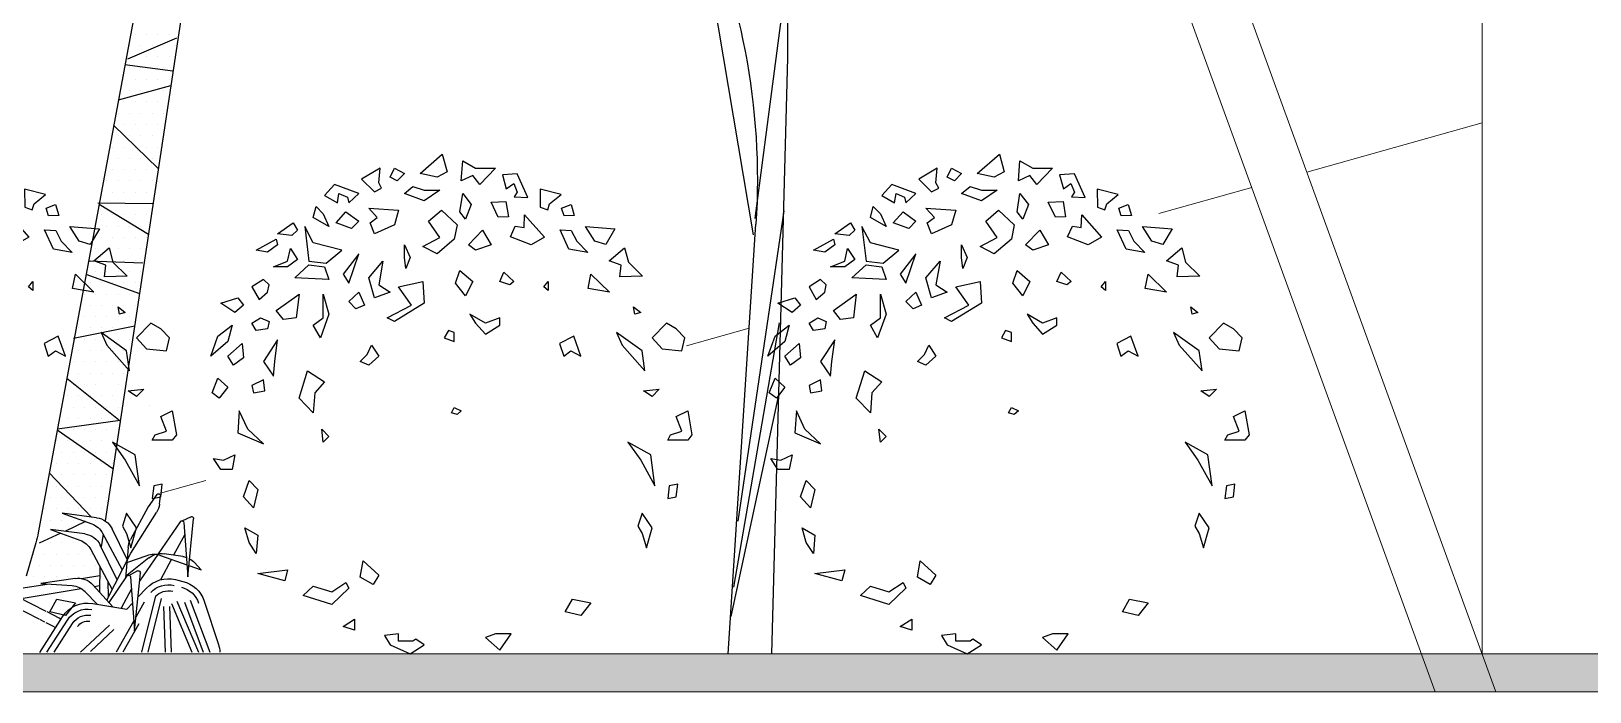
# Model space of a CAD drawing. Header units: millimetres. Extents: x 485872 to 486142, y -52344 to -52207.
# Drawn here: x 485999.978 to 486004.091, y -52339.377 to -52337.635 of the extents above; entities that cross this region are included whole.
import ezdxf

# ---------------------------------------------------------------- set-up
doc = ezdxf.new("R2010")
doc.units = ezdxf.units.MM
doc.header["$LTSCALE"] = 15
doc.styles.add('ATTR', font='romans.shx', dxfattribs={"width": 0.8, "height": 0.7})

# ---------------------------------------------------------------- blocks, each defined once
blk = doc.blocks.new('e48')
at = {"color": 47}
for p, q in [((26.2934, 8.146), (26.4594, 7.0464)), ((26.3756, 8.1514), (26.5848, 7.0241)), ((26.3254, 7.951), (26.4173, 7.9115)), ((26.4135, 7.9377), (26.4135, 7.9377)), ((26.3322, 7.8891), (26.4221, 7.9009)), ((26.4135, 7.8954), (26.4135, 7.8954)), ((26.4241, 7.8742), (26.4241, 7.8742)), ((26.4342, 7.8356), (26.3362, 7.8627)), ((26.4135, 7.853), (26.4135, 7.853)), ((26.4135, 7.8106), (26.4135, 7.8106)), ((26.4241, 7.8318), (26.4241, 7.8318)), ((26.4347, 7.8106), (26.4347, 7.8106)), ((26.4439, 7.7881), (26.36, 7.7071)), ((26.3605, 7.7894), (26.3605, 7.7894)), ((26.3817, 7.7894), (26.3817, 7.7894)), ((26.4029, 7.7894), (26.4029, 7.7894)), ((26.4241, 7.7894), (26.4241, 7.7894)), ((26.3711, 7.7682), (26.3711, 7.7682)), ((26.3923, 7.7682), (26.3923, 7.7682)), ((26.4135, 7.7682), (26.4135, 7.7682)), ((26.4347, 7.7682), (26.4347, 7.7682)), ((26.4705, 7.6401), (26.3781, 7.584)), ((26.3817, 7.5775), (26.3817, 7.5775)), ((26.4029, 7.5775), (26.4029, 7.5775)), ((26.4241, 7.5775), (26.4241, 7.5775)), ((26.4453, 7.5775), (26.4453, 7.5775)), ((26.4664, 7.5775), (26.4664, 7.5775)), ((26.3923, 7.5563), (26.3923, 7.5563)), ((26.4135, 7.5563), (26.4135, 7.5563)), ((26.4347, 7.5563), (26.4347, 7.5563)), ((26.4559, 7.5563), (26.4559, 7.5563)), ((26.477, 7.5563), (26.477, 7.5563)), ((26.3888, 7.5294), (26.4896, 7.5333)), ((26.3923, 7.5139), (26.3923, 7.5139)), ((26.4029, 7.5351), (26.4029, 7.5351)), ((26.4135, 7.5139), (26.4135, 7.5139)), ((26.4241, 7.5351), (26.4241, 7.5351)), ((26.4347, 7.5139), (26.4347, 7.5139)), ((26.4453, 7.5351), (26.4453, 7.5351)), ((26.4559, 7.5139), (26.4559, 7.5139)), ((26.4664, 7.5351), (26.4664, 7.5351)), ((26.477, 7.5139), (26.477, 7.5139)), ((26.4876, 7.5351), (26.4876, 7.5351)), ((26.4954, 7.5085), (26.3951, 7.4723)), ((26.4029, 7.4927), (26.4029, 7.4927)), ((26.4241, 7.4927), (26.4241, 7.4927)), ((26.4453, 7.4927), (26.4453, 7.4927)), ((26.4664, 7.4927), (26.4664, 7.4927)), ((26.4876, 7.4927), (26.4876, 7.4927)), ((26.4135, 7.4716), (26.4135, 7.4716)), ((26.4347, 7.4716), (26.4347, 7.4716)), ((26.4559, 7.4716), (26.4559, 7.4716)), ((26.477, 7.4716), (26.477, 7.4716)), ((26.4982, 7.4716), (26.4982, 7.4716)), ((26.4029, 7.4504), (26.4029, 7.4504)), ((26.4241, 7.4504), (26.4241, 7.4504)), ((26.4453, 7.4504), (26.4453, 7.4504)), ((26.4664, 7.4504), (26.4664, 7.4504)), ((26.4876, 7.4504), (26.4876, 7.4504)), ((26.549, 7.2173), (26.4446, 7.1444)), ((26.4453, 7.1537), (26.4453, 7.1537)), ((26.4453, 7.1537), (26.4453, 7.1537)), ((26.4664, 7.1537), (26.4664, 7.1537)), ((26.564, 7.1365), (26.4851, 7.0535)), ((26.4876, 7.1537), (26.4876, 7.1537)), ((26.5088, 7.1537), (26.5088, 7.1537)), ((26.53, 7.1537), (26.53, 7.1537)), ((26.5512, 7.1537), (26.5512, 7.1537)), ((26.4559, 7.1325), (26.4559, 7.1325)), ((26.4664, 7.1113), (26.4664, 7.1113)), ((26.477, 7.1325), (26.477, 7.1325)), ((26.4876, 7.1113), (26.4876, 7.1113)), ((26.4982, 7.1325), (26.4982, 7.1325)), ((26.5088, 7.1113), (26.5088, 7.1113)), ((26.5194, 7.1325), (26.5194, 7.1325)), ((26.53, 7.1113), (26.53, 7.1113)), ((26.5406, 7.1325), (26.5406, 7.1325)), ((26.5512, 7.1113), (26.5512, 7.1113)), ((26.5512, 7.1113), (26.5512, 7.1113)), ((26.5512, 7.1113), (26.5512, 7.1113)), ((26.5618, 7.1325), (26.5618, 7.1325)), ((26.5618, 7.1325), (26.5618, 7.1325)), ((26.5618, 7.1325), (26.5618, 7.1325)), ((26.4559, 7.0901), (26.4559, 7.0901)), ((26.477, 7.0901), (26.477, 7.0901)), ((26.4982, 7.0901), (26.4982, 7.0901)), ((26.5194, 7.0901), (26.5194, 7.0901)), ((26.5406, 7.0901), (26.5406, 7.0901)), ((26.5406, 7.0901), (26.5406, 7.0901)), ((26.5406, 7.0901), (26.5406, 7.0901)), ((26.5618, 7.0901), (26.5618, 7.0901)), ((26.5618, 7.0901), (26.5618, 7.0901)), ((26.5618, 7.0901), (26.5618, 7.0901)), ((26.4664, 7.0689), (26.4664, 7.0689)), ((26.477, 7.0477), (26.477, 7.0477)), ((26.4876, 7.0689), (26.4876, 7.0689)), ((26.4982, 7.0477), (26.4982, 7.0477)), ((26.5088, 7.0689), (26.5088, 7.0689)), ((26.5088, 7.0689), (26.5088, 7.0689)), ((26.5088, 7.0689), (26.5088, 7.0689)), ((26.5194, 7.0477), (26.5194, 7.0477)), ((26.53, 7.0689), (26.53, 7.0689)), ((26.53, 7.0689), (26.53, 7.0689)), ((26.53, 7.0689), (26.53, 7.0689)), ((26.5406, 7.0477), (26.5406, 7.0477)), ((26.5512, 7.0689), (26.5512, 7.0689)), ((26.5512, 7.0689), (26.5512, 7.0689)), ((26.5512, 7.0689), (26.5512, 7.0689)), ((26.5618, 7.0477), (26.5618, 7.0477)), ((26.5724, 7.0689), (26.5724, 7.0689)), ((26.5724, 7.0689), (26.5724, 7.0689)), ((26.5724, 7.0689), (26.5724, 7.0689)), ((26.4631, 7.0216), (26.4668, 6.9976)), ((26.4959, 7.0449), (26.5348, 7.0267)), ((26.5423, 7.0232), (26.5827, 7.0043)), ((26.5194, 7.0054), (26.5194, 7.0054)), ((26.5406, 7.0054), (26.5406, 7.0054)), ((26.5618, 7.0054), (26.5618, 7.0054)), ((26.583, 7.0054), (26.583, 7.0054)), ((26.583, 7.0054), (26.583, 7.0054)), ((26.5893, 7.0054), (26.6077, 6.9426)), ((26.469, 6.9607), (26.4698, 6.9128)), ((26.477, 6.963), (26.477, 6.963)), ((26.4876, 6.9842), (26.4876, 6.9842)), ((26.4982, 6.963), (26.4982, 6.963)), ((26.5088, 6.9842), (26.5088, 6.9842)), ((26.5194, 6.963), (26.5194, 6.963)), ((26.53, 6.9842), (26.53, 6.9842)), ((26.5406, 6.963), (26.5406, 6.963)), ((26.5512, 6.9842), (26.5512, 6.9842)), ((26.5618, 6.963), (26.5618, 6.963)), ((26.5724, 6.9842), (26.5724, 6.9842)), ((26.583, 6.963), (26.583, 6.963)), ((26.5936, 6.9842), (26.5936, 6.9842)), ((26.4664, 6.9418), (26.4664, 6.9418)), ((26.5039, 6.9384), (26.4693, 6.9441)), ((26.4876, 6.9418), (26.4876, 6.9418)), ((26.5088, 6.9418), (26.5088, 6.9418)), ((26.53, 6.9418), (26.53, 6.9418)), ((26.5512, 6.9418), (26.5512, 6.9418)), ((26.5724, 6.9418), (26.5724, 6.9418)), ((26.5936, 6.9418), (26.5936, 6.9418)), ((26.4559, 6.9206), (26.4559, 6.9206)), ((26.4793, 6.9233), (26.4696, 6.9249)), ((26.477, 6.9206), (26.477, 6.9206)), ((26.4982, 6.9206), (26.4982, 6.9206)), ((26.6169, 6.9009), (26.504, 6.9193)), ((26.5194, 6.9206), (26.5194, 6.9206)), ((26.5406, 6.9206), (26.5406, 6.9206)), ((26.5618, 6.9206), (26.5618, 6.9206)), ((26.6174, 6.9199), (26.5683, 6.9279)), ((26.624, 6.9045), (26.5705, 6.877)), ((26.583, 6.9206), (26.583, 6.9206)), ((26.5689, 6.8762), (26.5459, 6.8644)), ((26.6322, 6.8876), (26.5837, 6.8626)), ((26.5458, 6.8643), (26.542, 6.8623)), ((26.555, 6.8479), (26.5522, 6.8464)), ((26.5708, 6.856), (26.5555, 6.8481)), ((26.5826, 6.8621), (26.5733, 6.8573))]:
    blk.add_line(p, q, dxfattribs=at)
at = {"color": 49}
for p, q in [((26.3393, 7.9589), (26.3393, 7.9589)), ((26.3605, 7.9589), (26.3605, 7.9589)), ((26.3817, 7.9589), (26.3817, 7.9589)), ((26.4029, 7.9589), (26.4029, 7.9589)), ((26.3287, 7.9377), (26.3287, 7.9377)), ((26.3499, 7.9377), (26.3499, 7.9377)), ((26.3711, 7.9377), (26.3711, 7.9377)), ((26.3923, 7.9377), (26.3923, 7.9377)), ((26.3393, 7.9166), (26.3393, 7.9166)), ((26.3499, 7.8954), (26.3499, 7.8954)), ((26.3605, 7.9166), (26.3605, 7.9166)), ((26.3711, 7.8954), (26.3711, 7.8954)), ((26.3817, 7.9166), (26.3817, 7.9166)), ((26.3923, 7.8954), (26.3923, 7.8954)), ((26.4029, 7.9166), (26.4029, 7.9166)), ((26.3393, 7.8742), (26.3393, 7.8742)), ((26.3605, 7.8742), (26.3605, 7.8742)), ((26.3817, 7.8742), (26.3817, 7.8742)), ((26.4029, 7.8742), (26.4029, 7.8742)), ((26.3499, 7.853), (26.3499, 7.853)), ((26.3711, 7.853), (26.3711, 7.853)), ((26.3923, 7.853), (26.3923, 7.853)), ((26.3499, 7.8106), (26.3499, 7.8106)), ((26.3605, 7.8318), (26.3605, 7.8318)), ((26.3711, 7.8106), (26.3711, 7.8106)), ((26.3817, 7.8318), (26.3817, 7.8318)), ((26.3923, 7.8106), (26.3923, 7.8106)), ((26.4029, 7.8318), (26.4029, 7.8318)), ((26.3605, 7.747), (26.3605, 7.747)), ((26.3817, 7.747), (26.3817, 7.747)), ((26.4029, 7.747), (26.4029, 7.747)), ((26.4241, 7.747), (26.4241, 7.747)), ((26.4453, 7.747), (26.4453, 7.747)), ((26.3711, 7.7258), (26.3711, 7.7258)), ((26.3923, 7.7258), (26.3923, 7.7258)), ((26.4135, 7.7258), (26.4135, 7.7258)), ((26.4347, 7.7258), (26.4347, 7.7258)), ((26.3605, 7.7046), (26.3605, 7.7046)), ((26.3817, 7.7046), (26.3817, 7.7046)), ((26.4029, 7.7046), (26.4029, 7.7046)), ((26.4241, 7.7046), (26.4241, 7.7046)), ((26.4453, 7.7046), (26.4453, 7.7046)), ((26.3711, 7.6835), (26.3711, 7.6835)), ((26.3817, 7.6623), (26.3817, 7.6623)), ((26.3923, 7.6835), (26.3923, 7.6835)), ((26.4029, 7.6623), (26.4029, 7.6623)), ((26.4135, 7.6835), (26.4135, 7.6835)), ((26.4241, 7.6623), (26.4241, 7.6623)), ((26.4347, 7.6835), (26.4347, 7.6835)), ((26.4453, 7.6623), (26.4453, 7.6623)), ((26.4559, 7.6835), (26.4559, 7.6835)), ((26.3703, 7.6406), (26.4732, 7.6417)), ((26.3711, 7.6411), (26.3711, 7.6411)), ((26.3923, 7.6411), (26.3923, 7.6411)), ((26.4135, 7.6411), (26.4135, 7.6411)), ((26.4347, 7.6411), (26.4347, 7.6411)), ((26.4559, 7.6411), (26.4559, 7.6411)), ((26.3817, 7.6199), (26.3817, 7.6199)), ((26.4029, 7.6199), (26.4029, 7.6199)), ((26.4241, 7.6199), (26.4241, 7.6199)), ((26.4453, 7.6199), (26.4453, 7.6199)), ((26.4664, 7.6199), (26.4664, 7.6199)), ((26.3923, 7.5987), (26.3923, 7.5987)), ((26.4135, 7.5987), (26.4135, 7.5987)), ((26.4347, 7.5987), (26.4347, 7.5987)), ((26.4559, 7.5987), (26.4559, 7.5987)), ((26.477, 7.5987), (26.477, 7.5987)), ((26.4135, 7.4292), (26.4135, 7.4292)), ((26.4347, 7.4292), (26.4347, 7.4292)), ((26.4559, 7.4292), (26.4559, 7.4292)), ((26.477, 7.4292), (26.477, 7.4292)), ((26.4982, 7.4292), (26.4982, 7.4292)), ((26.4037, 7.4111), (26.5186, 7.3884)), ((26.4241, 7.408), (26.4241, 7.408)), ((26.4453, 7.408), (26.4453, 7.408)), ((26.4664, 7.408), (26.4664, 7.408)), ((26.4876, 7.408), (26.4876, 7.408)), ((26.5088, 7.408), (26.5088, 7.408)), ((26.4135, 7.3868), (26.4135, 7.3868)), ((26.4347, 7.3868), (26.4347, 7.3868)), ((26.4559, 7.3868), (26.4559, 7.3868)), ((26.477, 7.3868), (26.477, 7.3868)), ((26.4982, 7.3868), (26.4982, 7.3868)), ((26.4241, 7.3656), (26.4241, 7.3656)), ((26.4347, 7.3444), (26.4347, 7.3444)), ((26.4453, 7.3656), (26.4453, 7.3656)), ((26.4559, 7.3444), (26.4559, 7.3444)), ((26.4664, 7.3656), (26.4664, 7.3656)), ((26.477, 7.3444), (26.477, 7.3444)), ((26.4876, 7.3656), (26.4876, 7.3656)), ((26.4982, 7.3444), (26.4982, 7.3444)), ((26.5088, 7.3656), (26.5088, 7.3656)), ((26.5194, 7.3444), (26.5194, 7.3444)), ((26.4241, 7.3232), (26.4241, 7.3232)), ((26.5311, 7.3139), (26.4311, 7.2341)), ((26.4453, 7.3232), (26.4453, 7.3232)), ((26.4664, 7.3232), (26.4664, 7.3232)), ((26.4876, 7.3232), (26.4876, 7.3232)), ((26.5088, 7.3232), (26.5088, 7.3232)), ((26.4241, 7.2808), (26.4241, 7.2808)), ((26.4347, 7.302), (26.4347, 7.302)), ((26.4453, 7.2808), (26.4453, 7.2808)), ((26.4664, 7.2808), (26.4664, 7.2808)), ((26.477, 7.302), (26.477, 7.302)), ((26.4876, 7.2808), (26.4876, 7.2808)), ((26.4982, 7.302), (26.4982, 7.302)), ((26.5088, 7.2808), (26.5088, 7.2808)), ((26.5194, 7.302), (26.5194, 7.302)), ((26.53, 7.2808), (26.53, 7.2808)), ((26.4347, 7.2596), (26.4347, 7.2596)), ((26.4559, 7.2596), (26.4559, 7.2596)), ((26.477, 7.2596), (26.477, 7.2596)), ((26.4982, 7.2596), (26.4982, 7.2596)), ((26.5194, 7.2596), (26.5194, 7.2596)), ((26.5406, 7.2596), (26.5406, 7.2596)), ((26.431, 7.2345), (26.5488, 7.2181)), ((26.4453, 7.2385), (26.4453, 7.2385)), ((26.4664, 7.2385), (26.4664, 7.2385)), ((26.4876, 7.2385), (26.4876, 7.2385)), ((26.5088, 7.2385), (26.5088, 7.2385)), ((26.53, 7.2385), (26.53, 7.2385)), ((26.4347, 7.2173), (26.4347, 7.2173)), ((26.4347, 7.2173), (26.4347, 7.2173)), ((26.4453, 7.1961), (26.4453, 7.1961)), ((26.4453, 7.1961), (26.4453, 7.1961)), ((26.4559, 7.2173), (26.4559, 7.2173)), ((26.4559, 7.2173), (26.4559, 7.2173)), ((26.4664, 7.1961), (26.4664, 7.1961)), ((26.4664, 7.1961), (26.4664, 7.1961)), ((26.477, 7.2173), (26.477, 7.2173)), ((26.477, 7.2173), (26.477, 7.2173)), ((26.4876, 7.1961), (26.4876, 7.1961)), ((26.4876, 7.1961), (26.4876, 7.1961)), ((26.4982, 7.2173), (26.4982, 7.2173)), ((26.4982, 7.2173), (26.4982, 7.2173)), ((26.5088, 7.1961), (26.5088, 7.1961)), ((26.5088, 7.1961), (26.5088, 7.1961)), ((26.5194, 7.2173), (26.5194, 7.2173)), ((26.5194, 7.2173), (26.5194, 7.2173)), ((26.53, 7.1961), (26.53, 7.1961)), ((26.5406, 7.2173), (26.5406, 7.2173)), ((26.5406, 7.2173), (26.5406, 7.2173)), ((26.5512, 7.1961), (26.5512, 7.1961)), ((26.4559, 7.1749), (26.4559, 7.1749)), ((26.4559, 7.1749), (26.4559, 7.1749)), ((26.477, 7.1749), (26.477, 7.1749)), ((26.477, 7.1749), (26.477, 7.1749)), ((26.4982, 7.1749), (26.4982, 7.1749)), ((26.5194, 7.1749), (26.5194, 7.1749)), ((26.5406, 7.1749), (26.5406, 7.1749))]:
    blk.add_line(p, q, dxfattribs=at)
at = {"color": 253}
blk.add_line((26.3769, 7.2632), (26.3769, 7.2632), dxfattribs=at)
at = {"color": 99}
for p, q in [((26.3575, 7.0777), (26.3555, 7.0928)), ((26.3623, 7.0955), (26.3788, 7.0728)), ((26.3043, 6.9417), (26.2933, 7.0502)), ((26.3788, 7.0728), (26.4119, 7.0112)), ((26.4752, 7.0522), (26.5397, 7.0607)), ((26.5397, 7.0607), (26.4844, 7.0407)), ((26.3117, 7.043), (26.3043, 6.9417)), ((26.3101, 7.0206), (26.3308, 6.9821)), ((26.3186, 7.0448), (26.3598, 6.9846)), ((26.4182, 6.9737), (26.4462, 7.0313)), ((26.464, 7.0231), (26.4272, 6.9546)), ((26.4974, 7.0218), (26.5618, 7.0302)), ((26.5618, 7.0302), (26.5065, 7.0102)), ((26.4162, 6.9966), (26.4212, 6.9391)), ((26.4368, 6.9358), (26.4684, 7.0008)), ((26.4861, 6.9926), (26.446, 6.9179)), ((26.4982, 7.0054), (26.4982, 7.0054)), ((26.2792, 6.9548), (26.2917, 6.9681)), ((26.3021, 6.9629), (26.2792, 6.9548)), ((26.3555, 6.9816), (26.3059, 6.9642)), ((26.3138, 6.9796), (26.3487, 6.9846)), ((26.3349, 6.9744), (26.3555, 6.9359)), ((26.4187, 6.9682), (26.3804, 6.9816)), ((26.3271, 6.9363), (26.3135, 6.933)), ((26.3983, 6.9525), (26.4152, 6.9435)), ((26.4116, 6.9413), (26.4042, 6.84)), ((26.4185, 6.9431), (26.4524, 6.8935)), ((26.4544, 6.9334), (26.4534, 6.9035)), ((26.5158, 6.9385), (26.5801, 6.9287)), ((26.5801, 6.9287), (26.5214, 6.9249)), ((26.3543, 6.9008), (26.3791, 6.8)), ((26.3978, 6.9031), (26.3819, 6.9201)), ((26.41, 6.9189), (26.4294, 6.8828)), ((26.4451, 6.8854), (26.4821, 6.9265)), ((26.4969, 6.9136), (26.474, 6.8903)), ((26.2734, 6.8957), (26.2468, 6.8149)), ((26.3, 6.8978), (26.2632, 6.8)), ((26.3246, 6.8958), (26.2843, 6.8)), ((26.3351, 6.8914), (26.2966, 6.8)), ((26.3385, 6.8859), (26.3357, 6.8)), ((26.3498, 6.8856), (26.347, 6.8)), ((26.3859, 6.8938), (26.4016, 6.8661)), ((26.4185, 6.881), (26.408, 6.8921)), ((26.4825, 6.8917), (26.4185, 6.881)), ((26.3958, 6.8534), (26.4259, 6.8)), ((26.4056, 6.8589), (26.4389, 6.8)), ((26.4432, 6.8425), (26.4868, 6.8018)), ((26.4509, 6.8508), (26.5054, 6.8)), ((26.5548, 6.8004), (26.5203, 6.8542)), ((26.5684, 6.8001), (26.5298, 6.8603)), ((26.582, 6.7999), (26.5393, 6.8664))]:
    blk.add_line(p, q, dxfattribs=at)
at = {"color": 97}
for p, q in [((26.2982, 7.054), (26.3156, 7.0459)), ((26.4112, 6.9857), (26.363, 7.0623)), ((26.3606, 6.9834), (26.3947, 6.9335)), ((26.3775, 6.9768), (26.421, 6.9422)), ((26.4563, 6.8978), (26.4112, 6.9857)), ((26.4042, 6.84), (26.3932, 6.9485)), ((26.3653, 6.9035), (26.3908, 6.8)), ((26.3105, 6.8938), (26.2753, 6.8))]:
    blk.add_line(p, q, dxfattribs=at)
at = {"color": 99}
for centre, radius, start, end in [((26.3593, 7.0933), 0.00377, 36.0256, 187.2599), ((26.3948, 7.0824), 0.0377, 187.2599, 212.2117), ((26.297, 7.0506), 0.00377, 71.388, 185.7948), ((26.3155, 7.0427), 0.00377, 34.3654, 175.8129), ((26.4801, 7.0149), 0.0377, 97.4872, 154.1243), ((26.4972, 7.0053), 0.0377, 109.8708, 151.7988), ((26.5023, 6.9844), 0.0377, 97.4872, 154.1243), ((26.3787, 6.9934), 0.0377, 4.9487, 28.239), ((26.5193, 6.9748), 0.0377, 109.8708, 151.7988), ((26.3192, 6.9424), 0.0377, 98.1603, 108.9442), ((26.3541, 6.9474), 0.0377, 51.4474, 98.1603), ((26.368, 6.9461), 0.0377, 70.7207, 109.3672), ((26.3271, 6.8781), 0.0565, 103.8612, 161.8175), ((26.3406, 6.8814), 0.0565, 43.1511, 103.8612), ((26.3969, 6.9489), 0.00377, 71.388, 185.7948), ((26.4154, 6.941), 0.00377, 34.3654, 175.8129), ((26.5101, 6.9012), 0.0377, 81.3153, 137.9523), ((26.3406, 6.8814), 0.0452, 43.1511, 103.8612), ((26.3406, 6.8814), 0.0339, 43.1511, 103.8612), ((26.5238, 6.8873), 0.0377, 93.6989, 135.6269), ((26.4918, 6.8359), 0.0565, 32.6599, 99.4623), ((26.4918, 6.8359), 0.0452, 32.6599, 99.4623), ((26.4918, 6.8359), 0.0339, 32.6599, 99.4623), ((26.4918, 6.8359), 0.0226, 32.6599, 99.4623), ((26.3005, 6.7972), 0.0565, 161.8175, 177.1777)]:
    blk.add_arc(centre, radius, start, end, dxfattribs=at)
at = {"color": 47}
blk.add_arc((26.77, 7.0584), 0.1884, 190.5135, 196.3627, dxfattribs=at)
at = {"color": 97}
for centre, radius, start, end in [((26.3192, 6.9424), 0.0377, 119.0685, 136.8698), ((26.3271, 6.8781), 0.0452, 103.8612, 161.8175)]:
    blk.add_arc(centre, radius, start, end, dxfattribs=at)
blk = doc.blocks.new('m4')
at = {"color": 27}
for p, q in [((1153046.83, 193666.11), (1153061.64, 193753.86)), ((1153036.08, 193749.48), (1153046.59, 193669.64)), ((1153039.41, 193704.98), (1153042.92, 193574)), ((1153050.25, 193603.13), (1153040.14, 193671.39)), ((1153052.41, 193574), (1153046.31, 193668.45)), ((1153051.14, 193588.64), (1153041.15, 193646.77)), ((1153051.77, 193582.21), (1153041.4, 193630.22))]:
    blk.add_line(p, q, dxfattribs=at)
for centre, start, end in [((1153196, 193678.1), 154.547, 183.6902), ((1153189.35, 193709), 173.4603, 181.5354)]:
    blk.add_arc(centre, 150, start, end, dxfattribs=at)
blk = doc.blocks.new('A$C1FC02FEC')
at = {"color": 72}
for points in [[(0.3695, 0.7393), (0.3625, 0.7132), (0.3772, 0.7051), (0.4025, 0.7105)], [(0.2908, 0.7186), (0.314, 0.6943), (0.3245, 0.7078), (0.3414, 0.6997), (0.3393, 0.7294), (0.3203, 0.7186)], [(0.4404, 0.7186), (0.4257, 0.7105), (0.4362, 0.6997), (0.4468, 0.7051)], [(0.4594, 0.6889), (0.4636, 0.697), (0.4615, 0.7186), (0.4889, 0.7024), (0.4699, 0.6835)], [(0.2429, 0.6751), (0.2587, 0.71), (0.2806, 0.7089), (0.2748, 0.6879), (0.2638, 0.6959), (0.2587, 0.6832), (0.2629, 0.676)], [(0.4931, 0.6808), (0.5289, 0.6943), (0.5437, 0.6781), (0.5247, 0.6673), (0.5226, 0.6808), (0.51, 0.6754), (0.5079, 0.6673)], [(0.2134, 0.657), (0.2106, 0.6657), (0.1938, 0.6795), (0.2247, 0.6874), (0.2246, 0.6606)], [(0.2754, 0.6694), (0.2716, 0.6464), (0.2867, 0.6462), (0.2973, 0.6684)], [(0.3393, 0.6808), (0.3266, 0.6646), (0.3351, 0.643), (0.3435, 0.6538)], [(0.373, 0.6862), (0.3962, 0.67), (0.4257, 0.6808), (0.413, 0.6916), (0.3962, 0.6862)], [(0.1789, 0.6646), (0.1742, 0.6484), (0.1893, 0.6482), (0.193, 0.6595)], [(0.2478, 0.6494), (0.2184, 0.6162), (0.2382, 0.6053), (0.2686, 0.6167), (0.2616, 0.6326), (0.2484, 0.6309)], [(0.3709, 0.6565), (0.3477, 0.6349), (0.3519, 0.6133), (0.3772, 0.5917), (0.3983, 0.6025), (0.373, 0.616), (0.3899, 0.6403)], [(0.4784, 0.6592), (0.4341, 0.6565), (0.4404, 0.6349), (0.4699, 0.6214), (0.4763, 0.6376), (0.4657, 0.6457)], [(0.5121, 0.6538), (0.4931, 0.6403), (0.5037, 0.6295), (0.5268, 0.6376)], [(0.5563, 0.6619), (0.5458, 0.6511), (0.5374, 0.6322), (0.5605, 0.6457)], [(0.1141, 0.629), (0.1276, 0.6056), (0.1438, 0.6103), (0.1578, 0.632)], [(0.1542, 0.594), (0.182, 0.5989), (0.1952, 0.6274), (0.1787, 0.6261), (0.1706, 0.6104)], [(0.3098, 0.6268), (0.2971, 0.6052), (0.3203, 0.5971), (0.3309, 0.6052)], [(0.5184, 0.5971), (0.5605, 0.6079), (0.5732, 0.6322), (0.5669, 0.5808), (0.5416, 0.5781)], [(0.5901, 0.6376), (0.5837, 0.6268), (0.5922, 0.6187), (0.6132, 0.6214)], [(0.0731, 0.5588), (0.1067, 0.558), (0.1046, 0.575), (0.1223, 0.5812), (0.0998, 0.6007), (0.094, 0.5796)], [(0.4257, 0.6052), (0.4173, 0.5862), (0.4236, 0.57), (0.4257, 0.5862)], [(0.6153, 0.6133), (0.6132, 0.6052), (0.628, 0.5944), (0.6448, 0.5971)], [(0.4573, 0.5808), (0.4636, 0.5457), (0.4468, 0.5349), (0.4699, 0.5268), (0.4784, 0.5565)], [(0.5079, 0.5484), (0.4931, 0.5917), (0.5163, 0.5619)], [(0.5943, 0.5998), (0.5837, 0.5835), (0.5985, 0.5727), (0.6196, 0.5727), (0.5985, 0.5808)], [(0.1496, 0.5619), (0.1222, 0.5349), (0.1538, 0.5403)], [(0.2782, 0.5646), (0.2634, 0.5511), (0.2697, 0.5457), (0.2845, 0.5511)], [(0.3435, 0.5673), (0.3245, 0.5511), (0.3351, 0.5295), (0.3498, 0.5484)], [(0.5437, 0.5727), (0.5374, 0.5538), (0.5879, 0.5565), (0.5669, 0.5754)], [(0.6406, 0.5241), (0.628, 0.5349), (0.6259, 0.5457), (0.6343, 0.5538), (0.6512, 0.543)], [(0.2128, 0.5511), (0.2128, 0.5376), (0.2192, 0.543)], [(0.3983, 0.5511), (0.3962, 0.5187), (0.4404, 0.4917), (0.451, 0.4971), (0.4151, 0.516), (0.4341, 0.543)], [(0.4931, 0.5349), (0.4847, 0.516), (0.4973, 0.5106), (0.5079, 0.5214)], [(0.5458, 0.5322), (0.5374, 0.5025), (0.55, 0.4674), (0.5605, 0.4863), (0.5458, 0.4971)], [(0.5816, 0.5322), (0.5858, 0.4971), (0.6048, 0.4944), (0.6153, 0.5079)], [(0.0864, 0.5133), (0.0759, 0.5052), (0.0843, 0.5025)], [(0.6722, 0.5268), (0.6638, 0.516), (0.6765, 0.5052), (0.6975, 0.5187)], [(0.0232, 0.4809), (0.0379, 0.489), (0.059, 0.4674), (0.0443, 0.4512), (0.0148, 0.4485), (0.0105, 0.4674)], [(0.3203, 0.489), (0.3056, 0.4728), (0.2845, 0.4863), (0.2845, 0.4971), (0.3056, 0.489), (0.3287, 0.5025)], [(0.6512, 0.489), (0.6385, 0.4971), (0.6259, 0.4917), (0.628, 0.4809), (0.6448, 0.4782)], [(0.6807, 0.4863), (0.687, 0.462), (0.7123, 0.4404), (0.7017, 0.4701)], [(0.0695, 0.4187), (0.0738, 0.4485), (0.1117, 0.4755), (0.1033, 0.4566)], [(0.1644, 0.4404), (0.1749, 0.4701), (0.196, 0.4593), (0.1897, 0.4404), (0.1791, 0.4485)], [(0.3519, 0.4755), (0.3604, 0.4782), (0.3667, 0.4674), (0.3519, 0.462)], [(0.6132, 0.4647), (0.6343, 0.4323), (0.6196, 0.4106), (0.6174, 0.4323)], [(0.4741, 0.4566), (0.4636, 0.4404), (0.4784, 0.4269), (0.491, 0.4323), (0.4805, 0.4431)], [(0.6659, 0.4593), (0.6638, 0.4377), (0.6786, 0.4269), (0.687, 0.4404)], [(0.5437, 0.4025), (0.5584, 0.3863), (0.5605, 0.3566), (0.5816, 0.3782), (0.569, 0.4187)], [(0.6512, 0.3971), (0.6491, 0.3863), (0.6322, 0.389), (0.6343, 0.4052)], [(0.687, 0.3944), (0.6996, 0.3782), (0.7102, 0.3863), (0.7017, 0.4079)], [(0.0485, 0.3917), (0.059, 0.3809), (0.0716, 0.389)], [(0.0232, 0.3512), (0.0063, 0.3593), (0, 0.3242), (0.0063, 0.3161), (0.0358, 0.3161), (0.0316, 0.3242), (0.0148, 0.3296)], [(0.3519, 0.3647), (0.3414, 0.3593), (0.3477, 0.3539), (0.3561, 0.3566)], [(0.6701, 0.3593), (0.6722, 0.3269), (0.6343, 0.3107), (0.6575, 0.3323)], [(0.5479, 0.3323), (0.5374, 0.3215), (0.5458, 0.3134)], [(0.0548, 0.2485), (0.0611, 0.2945), (0.0948, 0.3134), (0.0759, 0.2864)], [(0.6765, 0.2945), (0.6807, 0.2729), (0.6975, 0.2729), (0.7081, 0.2891), (0.6933, 0.2864)], [(0.6554, 0.2567), (0.6427, 0.2431), (0.6491, 0.2161), (0.6638, 0.2323)], [(0.0337, 0.2485), (0.0358, 0.2296), (0.0232, 0.2323), (0.0211, 0.2512)], [(0.0674, 0.1567), (0.059, 0.1864), (0.0738, 0.208), (0.0801, 0.1891), (0.0738, 0.1783)], [(0.6617, 0.1864), (0.6427, 0.1756), (0.6448, 0.1486), (0.6554, 0.1648)], [(0.4868, 0.1378), (0.4636, 0.1162), (0.472, 0.1027), (0.491, 0.1135)], [(0.5985, 0.1243), (0.6027, 0.1081), (0.6427, 0.1189)], [(0.5121, 0.1054), (0.5079, 0.0973), (0.5332, 0.0729), (0.5753, 0.0865), (0.5605, 0.1), (0.5332, 0.0919)], [(0.177, 0.081), (0.1496, 0.0756), (0.1644, 0.0567), (0.1876, 0.0621)], [(0.4994, 0.0351), (0.5163, 0.0405), (0.4994, 0.0513)], [(0.2845, 0.0054), (0.2676, 0.0297), (0.2908, 0.0297), (0.3056, 0.0243)], [(0.4173, 0), (0.3962, 0.0135), (0.4088, 0.0216), (0.413, 0.0189), (0.4341, 0.0189), (0.4341, 0.0297), (0.4552, 0.027), (0.4468, 0.0135)]]:
    blk.add_lwpolyline(points, close=True, dxfattribs=at)
at = {"color": 72, "style": 'ATTR', "width": 0.8, "flags": 9}
blk.add_attdef('ESTCODE', (0.3561, 0.3566), '', height=0.00445, dxfattribs=at)

msp = doc.modelspace()

# ---------------------------------------------------------------- hatches: boundary and pattern name
at = {"linetype": 'Continuous', "lineweight": 13}
h = msp.add_hatch(color=256, dxfattribs=at)
h.dxf.hatch_style = 1
h.paths.add_polyline_path([(486043.58, -52339.2766), (485994.9711, -52339.2766), (485994.9711, -52339.3766), (486043.58, -52339.3766)])

# ---------------------------------------------------------------- linework, layer by layer
for p, q in [((486003.8061, -52337.8766), (486003.8061, -52334.8175)), ((486003.8061, -52339.2766), (486003.8061, -52334.8175)), ((486002.9292, -52336.8673), (486003.8425, -52339.3766)), ((486002.8031, -52336.9595), (486003.6829, -52339.3766))]:
    msp.add_line(p, q, dxfattribs=at)
at = {"linetype": 'Continuous', "lineweight": 0}
for points in [[(486003.8061, -52337.8766), (486003.3437, -52338.0061)], [(486003.1988, -52338.0467), (486002.9537, -52338.1153)], [(486001.8727, -52338.418), (486001.7076, -52338.4642)], [(486000.4392, -52338.8194), (486000.3197, -52338.8528)]]:
    msp.add_lwpolyline(points, dxfattribs=at)
at = {"linetype": 'Continuous', "lineweight": 13}
msp.add_lwpolyline([(486043.58, -52339.2766), (485994.9711, -52339.2766), (485994.9711, -52339.3766), (486043.58, -52339.3766)], close=True, dxfattribs=at)

# ---------------------------------------------------------------- block references
at = {"xscale": -0.012, "yscale": 0.012, "zscale": 0.012}
msp.add_blockref('m4', (499838.4462, -54662.1646), dxfattribs=at)
at = {"lineweight": 5, "xscale": -1.40674330946058, "yscale": 1.40674330946058, "zscale": 1.40674330946058}
msp.add_blockref('e48', (486037.3948, -52348.8383), dxfattribs=at)
at = {"color": 4, "xscale": -1.782512285651406, "yscale": 1.782512285578938, "zscale": 1.782512285575677}
for p in [(486000.3616, -52339.2766), (486001.7216, -52339.2766), (486003.1916, -52339.2766)]:
    msp.add_blockref('A$C1FC02FEC', p, dxfattribs=at)

doc.saveas('drawing.dxf')
